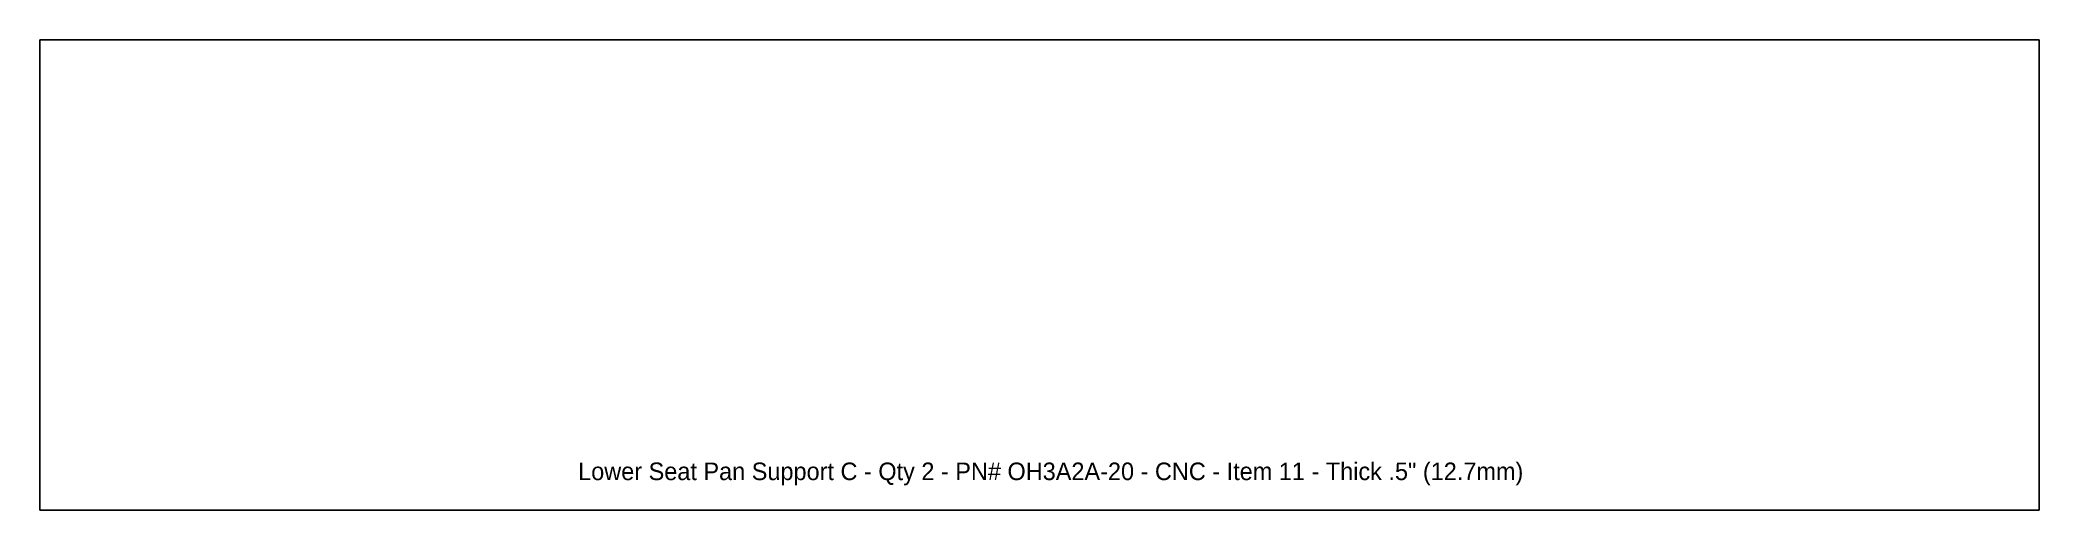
# Model space of a CAD drawing. Extents: x 0.69 to 6.38, y 1.15 to 2.49.
import ezdxf

# ---------------------------------------------------------------- set-up
doc = ezdxf.new("R2010")
doc.units = 0
doc.header["$MEASUREMENT"] = 0
doc.layers.get('0').update_dxf_attribs({"linetype": 'CONTINUOUS'})
doc.layers.add('Info', color=4, linetype='CONTINUOUS')
doc.styles.add('Annotative', font='txt')

msp = doc.modelspace()

# ---------------------------------------------------------------- linework, layer by layer
at = {"color": 7, "linetype": 'Continuous'}
msp.add_lwpolyline([(6.384, 1.1517), (6.384, 2.4903), (0.691, 2.4903), (0.691, 1.1517)], close=True, dxfattribs=at)

# ---------------------------------------------------------------- texts
at = {"layer": 'Info', "insert": (3.5695, 1.2869), "char_height": 0.05, "attachment_point": 2, "style": 'Annotative'}
msp.add_mtext_dynamic_manual_height_columns('Lower Seat Pan Support C - Qty 2 - PN# OH3A2A-20 - CNC - Item 11 - Thick .5" (12.7mm)', width=5.31726, gutter_width=0.625, heights=[0.083], dxfattribs=at)

doc.saveas('drawing.dxf')
